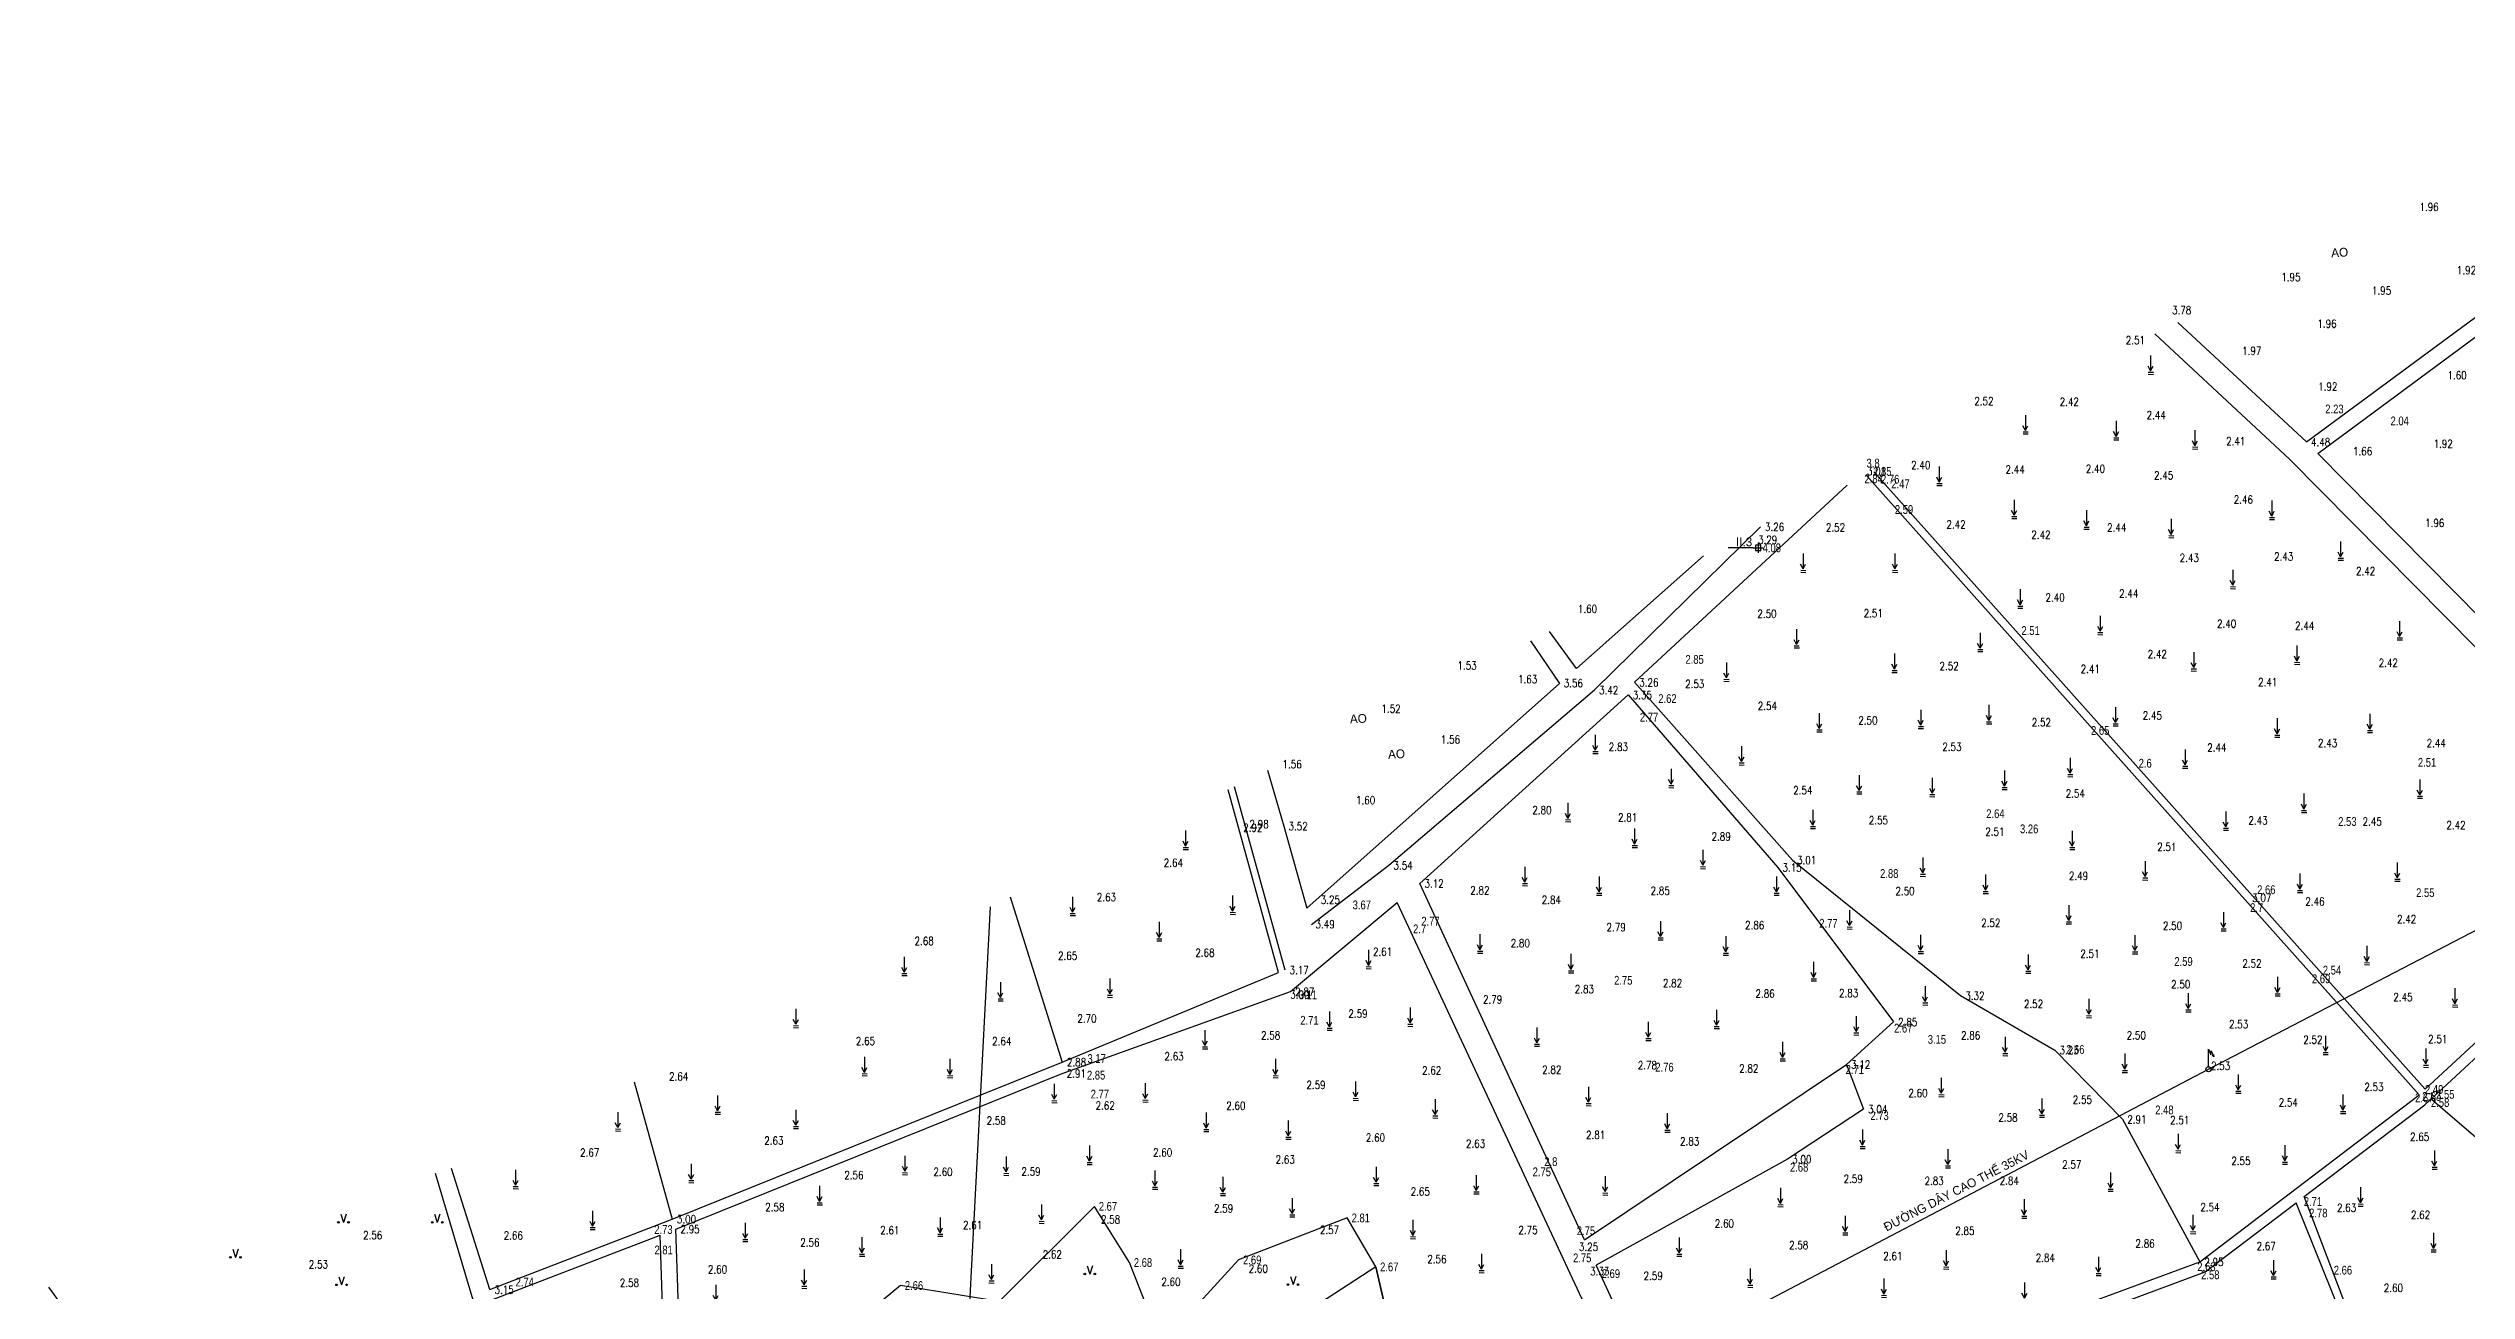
# Model space of a CAD drawing. Header units: metres. Extents: x 568068 to 569216, y 2065829 to 2066671.
# Drawn here: x 568531.1 to 568833.4, y 2066452.5 to 2066607.7 of the extents above; entities that cross this region are included whole.
import ezdxf

# ---------------------------------------------------------------- set-up
doc = ezdxf.new("R2010")
doc.units = ezdxf.units.M
doc.layers.add('neS', color=250, linetype='TUONG_XAY')
doc.styles.add('COS', font='vnsimli.shx', dxfattribs={"width": 0.8, "height": 1.1})
doc.styles.add('DIADANH1', font='VHAVAN.TTF', dxfattribs={"height": 2.3})
doc.linetypes.add('TAL_N_P', pattern='A,0.5,[130,ltypeshp.shx,S=0.25,R=0,X=0,Y=-0.25],1,[130,ltypeshp.shx,S=0.5,R=0,X=0,Y=-0.5],0.5', length=2)
doc.linetypes.add('TAL_N_T', pattern='A,0.5,[130,ltypeshp.shx,S=0.25,R=0,X=0,Y=0.25],1,[130,ltypeshp.shx,S=0.5,R=0,X=0,Y=0.5],0.5', length=2)
doc.linetypes.add('TUONG_XAY', pattern='A,0.1,[130,ltypeshp.shx,S=0.15,R=-90,X=0,Y=0.12],0.05,[130,ltypeshp.shx,S=0.15,R=-90,X=-0.05,Y=0.24],0.01,[130,ltypeshp.shx,S=0.12,R=0,X=0.09,Y=0.12],0.01,[130,ltypeshp.shx,S=0.12,R=0,X=-0.22,Y=0.12],2.4', length=2.57)

# ---------------------------------------------------------------- blocks, each defined once
blk = doc.blocks.new('A$C4EFD3F85')
at = {"layer": 'neS'}
for p, q in [((0.7, 6.33), (1.4, 4.68)), ((1.4, 4.68), (1.43, 5.83)), ((1.43, 5.83), (2.21, 4.17)), ((2.21, 4.17), (2.2, 4.86))]:
    blk.add_line(p, q, dxfattribs=at)
for points in [[(0.7, 1.4), (0.7, 6.33)], [(2.21, 4.17), (1.79, 4.56)]]:
    blk.add_lwpolyline(points, dxfattribs=at)
blk.add_circle((0.7, 0.7), 0.7, dxfattribs=at)
blk = doc.blocks.new('A$C4FFE7273')
at = {"layer": 'neS'}
for points in [[(0.7, 0.95), (0, 2.28)], [(0.04, 0.03), (1.47, 0)], [(0.05, 0.59), (1.46, 0.57)], [(0.7, 5.24), (0.7, 0.95)], [(0.7, 0.95), (1.41, 2.28)]]:
    blk.add_lwpolyline(points, dxfattribs=at)
blk = doc.blocks.new('A$C38E25267')
at = {"layer": 'neS'}
for p in [(0.8, 2.23), (2.12, 2.23)]:
    blk.add_line(p, (1.46, 0.2), dxfattribs=at)
for centre in [(0.2, 0.2), (2.72, 0.2)]:
    blk.add_circle(centre, 0.2, dxfattribs=at)
blk = doc.blocks.new('A$C1E1B5453')
at = {"layer": 'neS'}
for p, q in [((0, 1.38), (2.76, 1.38)), ((1.38, 2.76), (1.38, 0))]:
    blk.add_line(p, q, dxfattribs=at)
blk.add_lwpolyline([(0.64, 2.08), (0.64, 0.61), (2.12, 0.61), (2.12, 2.09)], close=True, dxfattribs=at)

msp = doc.modelspace()

# ---------------------------------------------------------------- linework, layer by layer
at = {"layer": 'neS', "linetype": 'Continuous'}
for p, q in [((568724.38, 2066527.52), (568745.11, 2066547.91)), ((568724.38, 2066527.52), (568745.11, 2066547.91)), ((568724.38, 2066527.52), (568745.11, 2066547.91)), ((568724.38, 2066527.52), (568745.11, 2066547.91)), ((568729.39, 2066528.48), (568749.11, 2066506.27)), ((568698.67, 2066505.61), (568724.38, 2066527.52)), ((568698.67, 2066505.61), (568724.38, 2066527.52)), ((568698.67, 2066505.61), (568724.38, 2066527.52)), ((568698.67, 2066505.61), (568724.38, 2066527.52)), ((568728.57, 2066526.9), (568747.29, 2066505.34)), ((568684.89, 2066492.21), (568678.58, 2066515.06)), ((568684.89, 2066492.21), (568678.58, 2066515.06)), ((568679.36, 2066515.44), (568685.69, 2066492.54)), ((568679.36, 2066515.44), (568685.69, 2066492.54)), ((568688.99, 2066498.21), (568698.67, 2066505.61)), ((568688.99, 2066498.21), (568698.67, 2066505.61)), ((568747.29, 2066505.34), (568761.74, 2066486.03)), ((568749.11, 2066506.27), (568770.14, 2066489.32)), ((568651.36, 2066501.67), (568657.86, 2066481.02)), ((568770.14, 2066489.32), (568781.92, 2066482.51)), ((568761.74, 2066486.03), (568755.87, 2066480.73)), ((568755.87, 2066480.73), (568758, 2066475.14)), ((568758, 2066475.14), (568748.51, 2066468.89)), ((568758, 2066475.14), (568748.51, 2066468.89)), ((568790.39, 2066473.87), (568800.03, 2066456.06))]:
    msp.add_line(p, q, dxfattribs=at)
at = {"layer": 'neS', "linetype": 'TAL_N_P'}
for p, q in [((568702.56, 2066503.35), (568728.57, 2066526.9)), ((568828.14, 2066475.68), (568870.18, 2066514.61)), ((568686.39, 2066489.82), (568699.71, 2066500.96)), ((568657.84, 2066479.6), (568686.39, 2066489.82)), ((568609.55, 2066460.15), (568657.84, 2066479.6)), ((568813.08, 2066464.22), (568828.14, 2066475.68)), ((568586.33, 2066452.59), (568581.53, 2066467.72)), ((568579.49, 2066467.12), (568584.19, 2066451.31)), ((568800.71, 2066454.81), (568812.06, 2066463.45)), ((568584.41, 2066450.48), (568607.58, 2066459.37)), ((568736.07, 2066430.8), (568800.71, 2066454.81))]:
    msp.add_line(p, q, dxfattribs=at)
at = {"layer": 'neS', "linetype": 'TAL_N_T'}
for p, q in [((568683.52, 2066517.49), (568685.56, 2066510.51)), ((568828.18, 2066477.62), (568869.23, 2066515.64)), ((568685.56, 2066510.51), (568688.42, 2066500.27)), ((568657.86, 2066481.02), (568684.89, 2066492.21)), ((568609.11, 2066461.41), (568657.86, 2066481.02)), ((568723.13, 2066458.81), (568755.87, 2066480.73)), ((568755.87, 2066480.73), (568758, 2066475.14)), ((568800.03, 2066456.06), (568827.24, 2066476.75)), ((568758, 2066475.14), (568748.51, 2066468.89)), ((568748.51, 2066468.89), (568724.6, 2066455.64)), ((568586.33, 2066452.59), (568609.11, 2066461.41)), ((568735.41, 2066432.23), (568800.03, 2066456.06)), ((568531.13, 2066452.88), (568542.39, 2066437.55))]:
    msp.add_line(p, q, dxfattribs=at)
at = {"layer": 'neS', "linetype": 'TAL_N_T', "ltscale": 0.5}
msp.add_line((568827.24, 2066476.75), (568827.45, 2066476.94), dxfattribs=at)
msp.add_line((568827.24, 2066476.75), (568827.45, 2066476.94), dxfattribs=at)
at = {"layer": 'neS'}
for points in [[(568643.49, 2066397.7), (568658.16, 2066405.22), (568726.01, 2066440.74), (568801.11, 2066480.12), (568876.15, 2066519.14), (568965.88, 2066566.56), (569045.29, 2066607.7)], [(568648.84, 2066500.43), (568634.22, 2066220.02), (568622.24, 2065984.38)], [(568604.33, 2066478.54), (568609.11, 2066461.41)], [(568828.93, 2066476.41), (568849.1, 2066459.14), (568859.89, 2066451.57), (568866.87, 2066455.94), (568875.11, 2066441.85), (568883.49, 2066429.35), (568891.95, 2066406.7), (568903.35, 2066371.64)], [(568697.03, 2066455.42), (568679.74, 2066444.18)]]:
    msp.add_lwpolyline(points, dxfattribs=at)
at = {"layer": 'neS', "linetype": 'TAL_N_T'}
for points in [[(568813.35, 2066558.52), (568842.1, 2066579.75)], [(568797.28, 2066573.45), (568813.35, 2066558.52)], [(568814.77, 2066557.08), (568838.6, 2066532.97), (568860.31, 2066552.42)], [(568755.96, 2066553.12), (568729.39, 2066528.48)], [(568759.3, 2066554.77), (568828.18, 2066477.62)], [(568722.11, 2066530.21), (568738.01, 2066544.29)], [(568732.31, 2066431.11), (568699.71, 2066500.96)], [(568818.75, 2066446.88), (568812.06, 2066463.45)], [(568608.18, 2066441.79), (568607.58, 2066459.37)]]:
    msp.add_lwpolyline(points, dxfattribs=at)
at = {"layer": 'neS', "linetype": 'TAL_N_P'}
for points in [[(568814.77, 2066557.08), (568843.25, 2066578.12)], [(568794.4, 2066572.03), (568811.26, 2066556.37), (568838.47, 2066528.83), (568862.32, 2066550.18)], [(568758.37, 2066554.31), (568827.45, 2066476.94)], [(568722.11, 2066530.21), (568718.74, 2066534.81)], [(568716.37, 2066533.65), (568720.01, 2066528.34)], [(568720.01, 2066528.34), (568688.42, 2066500.27)], [(568723.13, 2066458.81), (568702.56, 2066503.35)], [(568843.87, 2066373.39), (568834.38, 2066403.17), (568822.25, 2066440.18), (568813.08, 2066464.22)], [(568610.17, 2066441.85), (568609.55, 2066460.15)], [(568735.41, 2066432.23), (568724.6, 2066455.64)]]:
    msp.add_lwpolyline(points, dxfattribs=at)
at = {"layer": 'neS', "linetype": 'Continuous'}
for points in [[(568744.22, 2066545.28), (568741.08, 2066545.28)], [(568781.92, 2066482.51), (568790.39, 2066473.87)], [(568697.03, 2066455.42), (568693.47, 2066461.54), (568679.9, 2066456.29), (568670.26, 2066445.78), (568666.25, 2066455.98), (568661.87, 2066462.99), (568649.98, 2066451.1), (568637.63, 2066453.1), (568629.67, 2066446.52)], [(568697.03, 2066455.42), (568704.93, 2066421.27), (568697.03, 2066455.42), (568704.93, 2066421.27)]]:
    msp.add_lwpolyline(points, dxfattribs=at)

# ---------------------------------------------------------------- block references
at = {"layer": 'neS', "linetype": 'Continuous', "xscale": 0.4499999999534339, "yscale": 0.4499999999534339, "zscale": 0.45}
for name, p in [('A$C4FFE7273', (568793.57, 2066566.96)), ('A$C4FFE7273', (568777.92, 2066559.52)), ('A$C4FFE7273', (568789.26, 2066558.78)), ('A$C4FFE7273', (568799.11, 2066557.62)), ('A$C4FFE7273', (568767.16, 2066553.07)), ('A$C4FFE7273', (568776.51, 2066548.94)), ('A$C4FFE7273', (568785.54, 2066547.61)), ('A$C4FFE7273', (568796.13, 2066546.54)), ('A$C4FFE7273', (568808.71, 2066548.82)), ('A$C1E1B5453', (568744.22, 2066544.66)), ('A$C4FFE7273', (568817.32, 2066543.73)), ('A$C4FFE7273', (568750.13, 2066542.21)), ('A$C4FFE7273', (568761.61, 2066542.21)), ('A$C4FFE7273', (568777.26, 2066537.74)), ('A$C4FFE7273', (568803.83, 2066540.17)), ('A$C4FFE7273', (568749.32, 2066532.77)), ('A$C4FFE7273', (568772.26, 2066532.32)), ('A$C4FFE7273', (568787.27, 2066534.43)), ('A$C4FFE7273', (568824.69, 2066533.77)), ('A$C4FFE7273', (568740.54, 2066528.59)), ('A$C4FFE7273', (568761.54, 2066529.7)), ('A$C4FFE7273', (568798.95, 2066529.89)), ('A$C4FFE7273', (568811.86, 2066530.71)), ('A$C4FFE7273', (568764.83, 2066522.7)), ('A$C4FFE7273', (568773.36, 2066523.29)), ('A$C4FFE7273', (568789.18, 2066523.02)), ('A$C4FFE7273', (568724.16, 2066519.57)), ('A$C4FFE7273', (568752.16, 2066522.28)), ('A$C4FFE7273', (568809.38, 2066521.62)), ('A$C4FFE7273', (568820.97, 2066522.2)), ('A$C4FFE7273', (568742.43, 2066518.14)), ('A$C4FFE7273', (568783.5, 2066516.68)), ('A$C4FFE7273', (568797.87, 2066517.73)), ('A$C4FFE7273', (568733.63, 2066515.31)), ('A$C4FFE7273', (568757.14, 2066514.52)), ('A$C4FFE7273', (568766.27, 2066514.18)), ('A$C4FFE7273', (568775.3, 2066515.08)), ('A$C4FFE7273', (568827.22, 2066513.99)), ('A$C4FFE7273', (568720.74, 2066511.05)), ('A$C4FFE7273', (568812.73, 2066512.21)), ('A$C4FFE7273', (568672.96, 2066507.58)), ('A$C4FFE7273', (568729.08, 2066507.83)), ('A$C4FFE7273', (568751.34, 2066510.19)), ('A$C4FFE7273', (568783.75, 2066507.57)), ('A$C4FFE7273', (568802.96, 2066509.98)), ('A$C4FFE7273', (568737.61, 2066505.18)), ('A$C4FFE7273', (568765.08, 2066504.23)), ('A$C4FFE7273', (568715.34, 2066503.06)), ('A$C4FFE7273', (568724.63, 2066501.86)), ('A$C4FFE7273', (568746.81, 2066501.86)), ('A$C4FFE7273', (568772.94, 2066502.09)), ('A$C4FFE7273', (568792.87, 2066503.77)), ('A$C4FFE7273', (568812.23, 2066502.21)), ('A$C4FFE7273', (568824.4, 2066503.61)), ('A$C4FFE7273', (568658.83, 2066499.32)), ('A$C4FFE7273', (568678.83, 2066499.47)), ('A$C4FFE7273', (568783.33, 2066498.29)), ('A$C4FFE7273', (568669.65, 2066496.17)), ('A$C4FFE7273', (568732.31, 2066496.28)), ('A$C4FFE7273', (568755.93, 2066497.64)), ('A$C4FFE7273', (568802.67, 2066497.4)), ('A$C4FFE7273', (568695.82, 2066492.68)), ('A$C4FFE7273', (568709.75, 2066494.63)), ('A$C4FFE7273', (568721.12, 2066492.17)), ('A$C4FFE7273', (568740.46, 2066494.38)), ('A$C4FFE7273', (568764.82, 2066494.57)), ('A$C4FFE7273', (568778.25, 2066492.12)), ('A$C4FFE7273', (568791.61, 2066494.53)), ('A$C4FFE7273', (568820.59, 2066493.18)), ('A$C4FFE7273', (568637.79, 2066491.82)), ('A$C4FFE7273', (568663.49, 2066489.11)), ('A$C4FFE7273', (568751.45, 2066491.17)), ('A$C4FFE7273', (568809.43, 2066489.3)), ('A$C4FFE7273', (568649.81, 2066488.66)), ('A$C4FFE7273', (568765.38, 2066488.15)), ('A$C4FFE7273', (568785.85, 2066486.56)), ('A$C4FFE7273', (568798.28, 2066487.28)), ('A$C4FFE7273', (568831.6, 2066487.89)), ('A$C4FFE7273', (568624.24, 2066485.31)), ('A$C4FFE7273', (568690.93, 2066485)), ('A$C4FFE7273', (568701.03, 2066485.48)), ('A$C4FFE7273', (568730.79, 2066483.71)), ('A$C4FFE7273', (568739.32, 2066485.2)), ('A$C4FFE7273', (568756.77, 2066484.4)), ('A$C4FFE7273', (568675.37, 2066482.66)), ('A$C4FFE7273', (568716.86, 2066482.99)), ('A$C4FFE7273', (568747.57, 2066481.18)), ('A$C4FFE7273', (568775.38, 2066481.82)), ('A$C4EFD3F85', (568800.79, 2066479.8)), ('A$C4FFE7273', (568815.43, 2066481.96)), ('A$C4FFE7273', (568827.96, 2066480.36)), ('A$C4FFE7273', (568632.81, 2066479.31)), ('A$C4FFE7273', (568643.5, 2066479.06)), ('A$C4FFE7273', (568684.18, 2066479.06)), ('A$C4FFE7273', (568790.33, 2066479.72)), ('A$C4FFE7273', (568804.52, 2066477.12)), ('A$C4FFE7273', (568614.47, 2066474.5)), ('A$C4FFE7273', (568656.54, 2066475.94)), ('A$C4FFE7273', (568667.92, 2066476.02)), ('A$C4FFE7273', (568694.2, 2066476.23)), ('A$C4FFE7273', (568704.15, 2066474.03)), ('A$C4FFE7273', (568723.3, 2066475.57)), ('A$C4FFE7273', (568767.41, 2066476.69)), ('A$C4FFE7273', (568779.97, 2066474.13)), ('A$C4FFE7273', (568817.61, 2066474.59)), ('A$C4FFE7273', (568601.99, 2066472.4)), ('A$C4FFE7273', (568624.24, 2066472.7)), ('A$C4FFE7273', (568675.53, 2066472.34)), ('A$C4FFE7273', (568685.79, 2066471.38)), ('A$C4FFE7273', (568733.16, 2066472.26)), ('A$C4FFE7273', (568660.94, 2066468.22)), ('A$C4FFE7273', (568757.55, 2066470.22)), ('A$C4FFE7273', (568797, 2066469.69)), ('A$C4FFE7273', (568810.35, 2066468.26)), ('A$C4FFE7273', (568589.21, 2066465.2)), ('A$C4FFE7273', (568611.16, 2066465.95)), ('A$C4FFE7273', (568637.87, 2066466.94)), ('A$C4FFE7273', (568650.52, 2066466.86)), ('A$C4FFE7273', (568669.12, 2066465.13)), ('A$C4FFE7273', (568696.77, 2066465.59)), ('A$C4FFE7273', (568768.22, 2066467.79)), ('A$C4FFE7273', (568829.04, 2066467.63)), ('A$C4FFE7273', (568627.21, 2066463.18)), ('A$C4FFE7273', (568677.61, 2066464.33)), ('A$C4FFE7273', (568709.29, 2066464.54)), ('A$C4FFE7273', (568725.39, 2066464.4)), ('A$C4FFE7273', (568747.29, 2066462.94)), ('A$C4FFE7273', (568788.56, 2066464.88)), ('A$C4FFE7273', (568819.8, 2066463.02)), ('A$C4FFE7273', (568598.83, 2066460.09)), ('A$C4FFE7273', (568642.27, 2066459.26)), ('A$C4FFE7273', (568654.93, 2066460.86)), ('A$C4FFE7273', (568686.27, 2066461.67)), ('A$C4FFE7273', (568701.36, 2066458.94)), ('A$C4FFE7273', (568755.39, 2066459.43)), ('A$C4FFE7273', (568777.75, 2066461.51)), ('A$C4FFE7273', (568798.86, 2066459.57)), ('A$C4FFE7273', (568617.91, 2066458.59)), ('A$C4FFE7273', (568632.5, 2066456.77)), ('A$C4FFE7273', (568734.64, 2066456.75)), ('A$C4FFE7273', (568828.93, 2066457.31)), ('A$C4FFE7273', (568648.68, 2066453.41)), ('A$C4FFE7273', (568672.33, 2066455.27)), ('A$C4FFE7273', (568709.93, 2066454.7)), ('A$C4FFE7273', (568743.51, 2066452.87)), ('A$C4FFE7273', (568768, 2066455.15)), ('A$C4FFE7273', (568787.04, 2066454.34)), ('A$C4FFE7273', (568808.93, 2066453.92)), ('A$C4FFE7273', (568614.23, 2066450.82)), ('A$C4FFE7273', (568625.28, 2066452.74)), ('A$C4FFE7273', (568760.23, 2066451.61)), ('A$C4FFE7273', (568777.8, 2066451.1))]:
    msp.add_blockref(name, p, dxfattribs=at)
at = {"layer": 'neS', "xscale": 0.5, "yscale": 0.5, "zscale": 0.5}
for p in [(568567.29, 2066460.89), (568579.01, 2066460.89), (568553.79, 2066456.51), (568660.57, 2066454.43), (568567.05, 2066453.08), (568685.97, 2066453.12)]:
    msp.add_blockref('A$C38E25267', p, dxfattribs=at)

# ---------------------------------------------------------------- texts
at = {"layer": 'neS', "linetype": 'Continuous', "style": 'COS', "width": 0.8}
for s, p in [('1.96', (568827.49, 2066587.39)), ('1.95', (568810.22, 2066578.61)), ('1.92', (568832.17, 2066579.48)), ('1.95', (568821.55, 2066576.93)), ('3.78', (568796.57, 2066574.48)), ('1.96', (568814.73, 2066572.79)), ('2.51', (568790.78, 2066570.73)), ('1.97', (568805.33, 2066569.4)), ('1.60', (568830.99, 2066566.34)), ('2.52', (568771.85, 2066563.11)), ('2.42', (568782.52, 2066563.04)), ('1.92', (568814.83, 2066564.93)), ('2.44', (568793.38, 2066561.37)), ('2.41', (568803.33, 2066558.11)), ('4.48', (568813.93, 2066558)), ('1.92', (568829.26, 2066557.79)), ('3.01', (568758.43, 2066554.36)), ('2.40', (568763.96, 2066555.12)), ('2.44', (568775.75, 2066554.59)), ('2.40', (568785.79, 2066554.67)), ('1.66', (568819.18, 2066556.86)), ('2.45', (568794.31, 2066553.84)), ('2.46', (568804.27, 2066550.81)), ('1.96', (568828.19, 2066547.89)), ('3.29', (568744.82, 2066545.78)), ('3.26', (568745.68, 2066547.39)), ('2.52', (568753.3, 2066547.32)), ('2.42', (568768.37, 2066547.71)), ('2.42', (568778.97, 2066546.42)), ('2.44', (568788.45, 2066547.31)), ('2.43', (568797.51, 2066543.52)), ('2.43', (568809.32, 2066543.7)), ('2.42', (568819.56, 2066541.87)), ('2.44', (568789.95, 2066539.07)), ('1.60', (568722.3, 2066537.15)), ('2.50', (568744.74, 2066536.54)), ('2.51', (568758.02, 2066536.6)), ('2.40', (568780.75, 2066538.58)), ('2.40', (568802.19, 2066535.3)), ('2.44', (568811.94, 2066535.05)), ('1.53', (568707.25, 2066530.08)), ('2.52', (568767.5, 2066530.01)), ('2.42', (568793.52, 2066531.5)), ('2.42', (568822.39, 2066530.4)), ('1.63', (568714.82, 2066528.36)), ('3.56', (568720.53, 2066527.87)), ('3.42', (568724.96, 2066527)), ('3.26', (568729.97, 2066527.96)), ('2.53', (568735.71, 2066527.77)), ('2.41', (568785.14, 2066529.64)), ('2.41', (568807.32, 2066528)), ('1.52', (568697.75, 2066524.68)), ('3.35', (568729.15, 2066526.38)), ('2.54', (568744.78, 2066525.02)), ('2.45', (568792.9, 2066523.83)), ('1.56', (568705.18, 2066520.83)), ('2.50', (568757.35, 2066523.21)), ('2.52', (568779.03, 2066522.98)), ('1.56', (568685.39, 2066517.75)), ('2.83', (568726.16, 2066519.9)), ('2.53', (568767.85, 2066519.9)), ('2.44', (568800.96, 2066519.81)), ('2.43', (568814.8, 2066520.38)), ('2.44', (568828.38, 2066520.36)), ('1.60', (568694.57, 2066513.25)), ('2.80', (568716.61, 2066512.01)), ('2.54', (568749.21, 2066514.48)), ('2.54', (568783.27, 2066514.08)), ('2.92', (568680.47, 2066509.81)), ('2.98', (568681.26, 2066510.25)), ('3.52', (568686.14, 2066509.99)), ('2.81', (568727.32, 2066511.09)), ('2.89', (568739.01, 2066508.7)), ('2.55', (568758.66, 2066510.74)), ('2.51', (568773.22, 2066509.31)), ('2.43', (568806.11, 2066510.72)), ('2.45', (568820.38, 2066510.57)), ('2.42', (568830.86, 2066510.13)), ('3.01', (568749.69, 2066505.75)), ('2.51', (568794.71, 2066507.41)), ('2.64', (568670.54, 2066505.43)), ('3.54', (568699.25, 2066505.09)), ('3.12', (568703.13, 2066502.83)), ('3.15', (568747.87, 2066504.82)), ('2.49', (568783.67, 2066503.78)), ('2.63', (568662.18, 2066501.13)), ('3.25', (568690.16, 2066500.79)), ('2.82', (568708.85, 2066501.97)), ('2.84', (568717.78, 2066500.79)), ('2.85', (568731.39, 2066501.93)), ('2.50', (568761.99, 2066501.89)), ('3.07', (568806.58, 2066501.05)), ('2.46', (568813.22, 2066500.58)), ('3.49', (568689.51, 2066497.74)), ('2.79', (568725.88, 2066497.37)), ('2.86', (568743.2, 2066497.62)), ('2.52', (568772.71, 2066497.91)), ('2.50', (568795.42, 2066497.55)), ('2.42', (568824.68, 2066498.37)), ('2.68', (568639.39, 2066495.65)), ('2.65', (568657.33, 2066493.81)), ('2.68', (568674.49, 2066494.19)), ('2.61', (568696.69, 2066494.31)), ('2.80', (568713.9, 2066495.38)), ('2.51', (568785.1, 2066494.05)), ('3.17', (568686.27, 2066492.02)), ('2.52', (568805.35, 2066492.83)), ('3.00', (568686.35, 2066488.96)), ('2.87', (568686.97, 2066489.3)), ('2.79', (568710.44, 2066488.35)), ('2.83', (568721.91, 2066489.63)), ('2.82', (568732.93, 2066490.38)), ('2.86', (568744.5, 2066489.07)), ('2.83', (568754.94, 2066489.13)), ('3.32', (568770.72, 2066488.8)), ('2.52', (568778.05, 2066487.78)), ('2.50', (568796.45, 2066490.24)), ('2.45', (568824.22, 2066488.64)), ('2.70', (568659.75, 2066485.96)), ('2.59', (568693.62, 2066486.57)), ('2.85', (568762.32, 2066485.51)), ('2.53', (568803.68, 2066485.25)), ('2.65', (568632.06, 2066483.15)), ('2.64', (568649.09, 2066483.13)), ('2.58', (568682.7, 2066483.85)), ('2.86', (568770.19, 2066483.85)), ('3.23', (568782.5, 2066481.99)), ('2.50', (568790.89, 2066483.86)), ('2.52', (568812.96, 2066483.32)), ('2.51', (568828.57, 2066483.4)), ('2.64', (568608.71, 2066478.71)), ('2.91', (568658.41, 2066479.08)), ('2.88', (568658.44, 2066480.5)), ('2.63', (568670.63, 2066481.24)), ('2.62', (568702.83, 2066479.48)), ('2.82', (568717.84, 2066479.57)), ('2.78', (568729.79, 2066480.12)), ('2.82', (568742.46, 2066479.71)), ('3.12', (568756.45, 2066480.21)), ('2.53', (568801.43, 2066480.04)), ('2.59', (568688.37, 2066477.66)), ('2.60', (568763.61, 2066476.64)), ('2.55', (568784.15, 2066475.82)), ('2.54', (568809.89, 2066475.48)), ('2.53', (568820.6, 2066477.41)), ('2.63', (568827.82, 2066476.23)), ('2.58', (568648.4, 2066473.2)), ('2.62', (568662.02, 2066475.08)), ('2.60', (568678.35, 2066475.06)), ('3.04', (568758.58, 2066474.62)), ('2.58', (568774.86, 2066473.58)), ('2.91', (568790.97, 2066473.35)), ('2.51', (568796.32, 2066473.27)), ('2.63', (568620.61, 2066470.7)), ('2.60', (568695.8, 2066471.08)), ('2.63', (568708.31, 2066470.32)), ('2.81', (568723.32, 2066471.41)), ('2.83', (568735.07, 2066470.61)), ('2.65', (568826.31, 2066471.18)), ('2.67', (568597.59, 2066469.2)), ('2.56', (568630.61, 2066466.39)), ('2.60', (568641.75, 2066466.79)), ('2.59', (568652.75, 2066466.84)), ('2.60', (568669.2, 2066469.22)), ('2.63', (568684.52, 2066468.34)), ('3.00', (568749.09, 2066468.37)), ('2.57', (568782.83, 2066467.71)), ('2.55', (568803.97, 2066468.16)), ('2.65', (568701.4, 2066464.34)), ('2.59', (568755.51, 2066465.93)), ('2.83', (568765.63, 2066465.67)), ('2.84', (568775.02, 2066465.7)), ('3.00', (568609.69, 2066460.89)), ('2.58', (568620.73, 2066462.38)), ('2.58', (568662.69, 2066460.85)), ('2.59', (568676.82, 2066462.23)), ('2.60', (568739.41, 2066460.34)), ('2.54', (568800.1, 2066462.38)), ('2.63', (568817.18, 2066462.31)), ('2.62', (568826.42, 2066461.43)), ('2.56', (568570.47, 2066458.89)), ('2.66', (568588.04, 2066458.84)), ('2.95', (568610.13, 2066459.63)), ('2.56', (568625.11, 2066457.97)), ('2.61', (568635.1, 2066459.51)), ('2.61', (568645.45, 2066460.15)), ('2.57', (568690.06, 2066459.54)), ('2.75', (568714.87, 2066459.53)), ('3.25', (568722.43, 2066457.43)), ('2.58', (568748.7, 2066457.65)), ('2.85', (568769.47, 2066459.43)), ('2.86', (568791.99, 2066457.84)), ('2.67', (568807.13, 2066457.53)), ('2.53', (568563.68, 2066455.24)), ('2.60', (568613.57, 2066454.61)), ('2.62', (568655.41, 2066456.48)), ('2.60', (568681.15, 2066454.7)), ('2.56', (568703.48, 2066455.89)), ('3.33', (568723.84, 2066454.38)), ('2.61', (568760.47, 2066456.28)), ('2.84', (568779.52, 2066456.06)), ('2.95', (568800.6, 2066455.54)), ('3.15', (568586.9, 2066452.07)), ('2.58', (568602.56, 2066452.94)), ('2.60', (568670.24, 2066453.05)), ('2.59', (568730.51, 2066453.81)), ('2.60', (568823.03, 2066452.3))]:
    msp.add_text(s, height=1, dxfattribs=at).set_placement(p)
at = {"layer": 'neS', "style": 'DIADANH1'}
for s, rotation, p in [('ao', 3.0486, (568816.48, 2066581.59)), ('ao', 3.0486, (568816.48, 2066581.59)), ('ao', 3.0486, (568693.83, 2066523.33)), ('ao', 3.0486, (568698.6, 2066518.91)), ('®\xadêng d©y cao thÕ 35kv', 27.2771, (568760.88, 2066459.83))]:
    msp.add_text(s, height=1.1, rotation=rotation, dxfattribs=at).set_placement(p)
at = {"layer": 'neS', "width": 0.8}
for s, p in [('2.23', (568815.71, 2066562.08)), ('2.04', (568823.87, 2066560.59)), ('3.8', (568758.38, 2066555.32)), ('2.85', (568759.21, 2066554.28)), ('2.84', (568758.12, 2066553.36)), ('2.76', (568760.19, 2066553.31)), ('2.47', (568761.48, 2066552.73)), ('2.59', (568761.92, 2066549.52)), ('4.08', (568745.39, 2066544.73)), ('4.08', (568745.39, 2066544.73)), ('4.08', (568745.39, 2066544.73)), ('4.08', (568745.39, 2066544.73)), ('4.08', (568745.39, 2066544.73)), ('2.51', (568777.74, 2066534.4)), ('2.85', (568735.74, 2066530.79)), ('2.62', (568732.35, 2066525.89)), ('2.77', (568730.05, 2066523.57)), ('2.65', (568786.44, 2066521.91)), ('2.6', (568792.39, 2066517.81)), ('2.51', (568827.29, 2066517.92)), ('2.64', (568773.34, 2066511.51)), ('3.26', (568777.56, 2066509.61)), ('2.53', (568817.33, 2066510.53)), ('2.88', (568760.07, 2066504.03)), ('3.67', (568694.15, 2066500.11)), ('2.7', (568806.32, 2066499.77)), ('2.66', (568807.2, 2066502.01)), ('2.55', (568827.07, 2066501.64)), ('2.7', (568701.7, 2066497.11)), ('2.77', (568702.73, 2066498.07)), ('2.77', (568752.47, 2066497.81)), ('2.75', (568726.83, 2066490.69)), ('2.59', (568796.85, 2066493.04)), ('2.69', (568814.05, 2066490.88)), ('2.54', (568815.41, 2066491.96)), ('3.11', (568687.42, 2066488.87)), ('2.71', (568687.61, 2066485.69)), ('2.67', (568761.82, 2066484.71)), ('3.15', (568766.03, 2066483.31)), ('2.66', (568783.33, 2066482.05)), ('2.85', (568660.94, 2066478.84)), ('3.17', (568661.01, 2066480.91)), ('2.76', (568731.98, 2066479.83)), ('2.71', (568755.77, 2066479.54)), ('2.77', (568661.41, 2066476.47)), ('2.67', (568826.94, 2066476)), ('2.49', (568828.18, 2066477.05)), ('2.58', (568828.93, 2066475.42)), ('2.55', (568829.57, 2066476.44)), ('2.73', (568758.86, 2066473.77)), ('2.48', (568794.46, 2066474.49)), ('2.75', (568716.65, 2066466.76)), ('2.8', (568718.1, 2066468.03)), ('2.68', (568748.81, 2066467.32)), ('2.67', (568662.42, 2066462.44)), ('2.81', (568694.02, 2066460.99)), ('2.71', (568813.03, 2066463.04)), ('2.78', (568813.7, 2066461.61)), ('2.73', (568606.86, 2066459.54)), ('2.75', (568722.17, 2066459.39)), ('2.81', (568606.89, 2066456.99)), ('2.68', (568666.8, 2066455.42)), ('2.69', (568680.45, 2066455.74)), ('2.67', (568697.58, 2066454.87)), ('2.75', (568721.7, 2066456)), ('2.63', (568799.72, 2066454.9)), ('2.66', (568816.78, 2066454.47)), ('2.74', (568589.53, 2066452.98)), ('2.66', (568638.18, 2066452.55)), ('2.69', (568725.28, 2066454.03)), ('2.58', (568800.2, 2066453.89))]:
    msp.add_text(s, height=1.1, dxfattribs=at).set_placement(p)
at = {"layer": 'neS', "style": 'DIADANH1'}
msp.add_text('ii.3', height=1.1, dxfattribs=at).set_placement((568742.05, 2066545.48))

doc.saveas('drawing.dxf')
